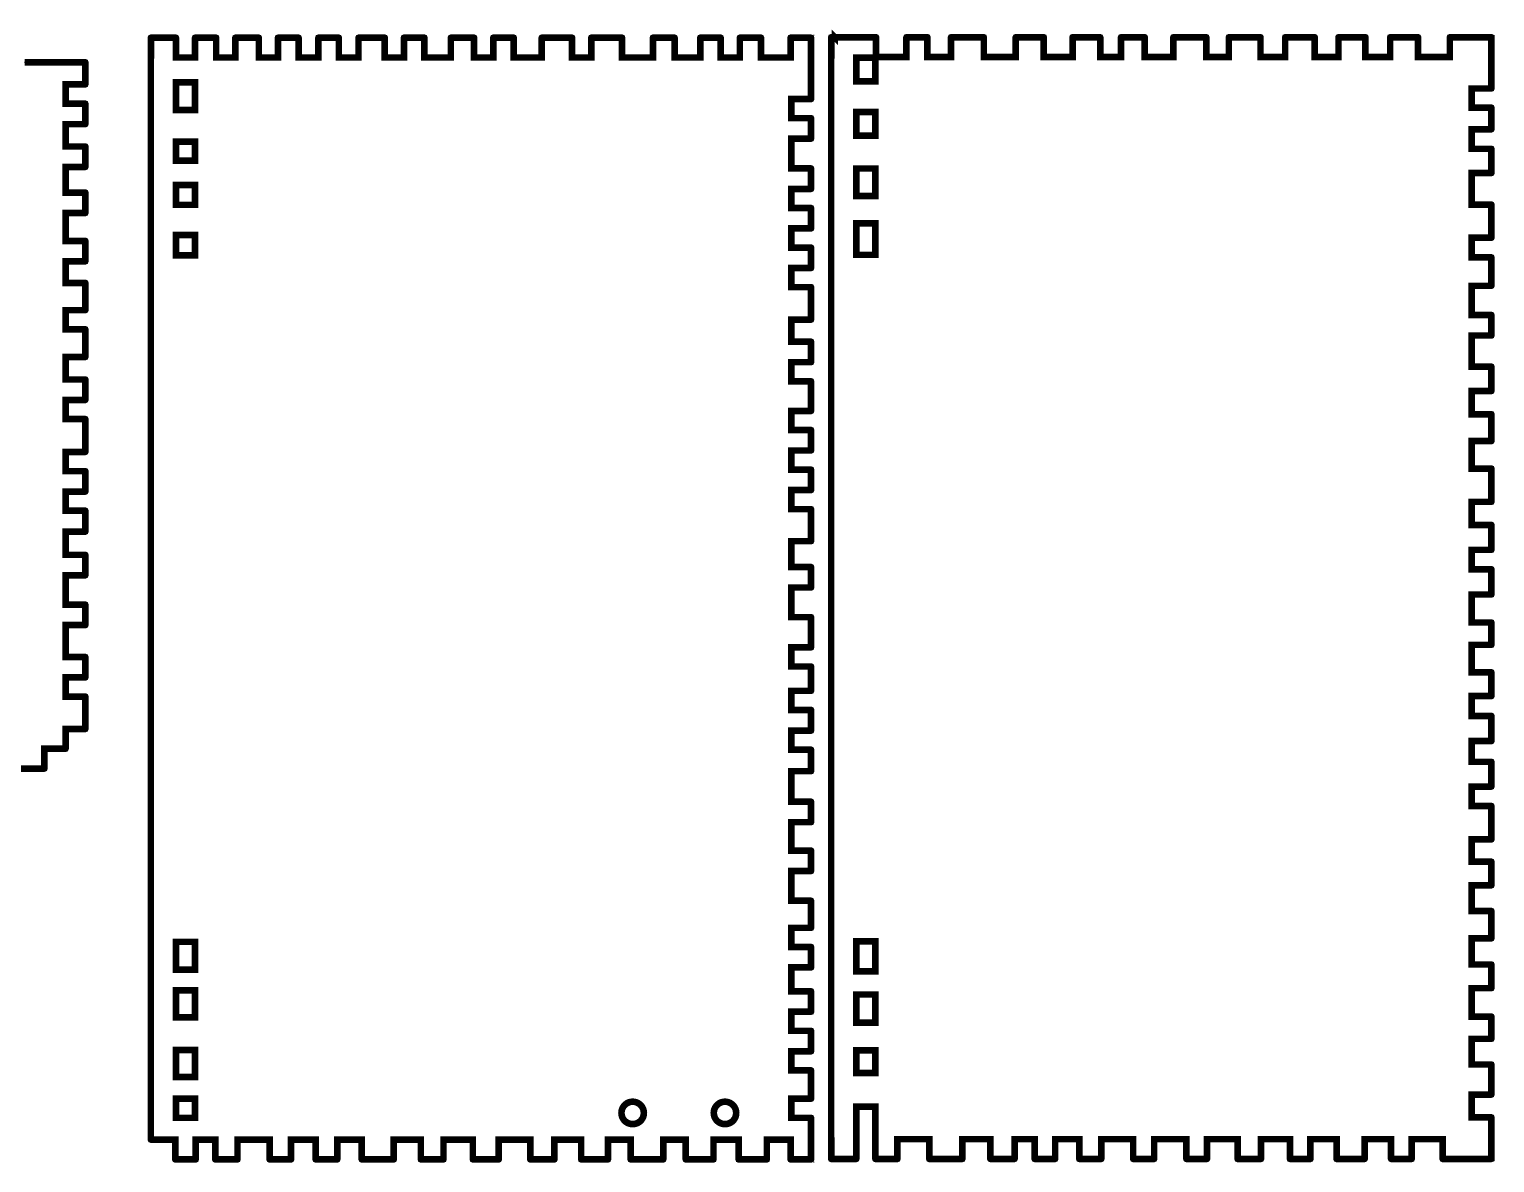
# Model space of a CAD drawing. Extents: x 0 to 390, y 0 to 276.
# Drawn here: x 164.3 to 386.5, y 104.1 to 276 of the extents above; entities that cross this region are included whole.
import ezdxf

# ---------------------------------------------------------------- set-up
doc = ezdxf.new("R2010")
doc.units = 0
doc.layers.get('0').update_dxf_attribs({"linetype": 'CONTINUOUS'})

msp = doc.modelspace()

# ---------------------------------------------------------------- linework, layer by layer
at = {"color": 1, "const_width": 1}
for points in [[(385.633, 104.679), (382.94, 104.679), (382.94, 104.679), (382.939, 104.679), (378.64, 104.679), (378.606, 104.693), (378.59, 104.728), (378.59, 107.679), (373.908, 107.679), (373.908, 104.728), (373.894, 104.693), (373.858, 104.679), (370.835, 104.679), (370.799, 104.693), (370.785, 104.728), (370.785, 107.679), (366.776, 107.679), (366.776, 104.728), (366.761, 104.693), (366.726, 104.679), (362.56, 104.679), (362.525, 104.693), (362.51, 104.728), (362.51, 107.679), (358.554, 107.679), (358.554, 104.728), (358.54, 104.693), (358.504, 104.679), (355.497, 104.679), (355.461, 104.693), (355.447, 104.728), (355.447, 107.679), (351.054, 107.679), (351.054, 104.728), (351.04, 104.693), (351.004, 104.679), (347.557, 104.679), (347.522, 104.693), (347.507, 104.728), (347.507, 107.679), (342.871, 107.679), (342.871, 104.728), (342.856, 104.693), (342.821, 104.679), (339.799, 104.679), (339.763, 104.693), (339.749, 104.728), (339.749, 107.679), (334.862, 107.679), (334.862, 104.728), (334.847, 104.693), (334.813, 104.679), (331.726, 104.679), (331.69, 104.693), (331.676, 104.728), (331.676, 107.679), (326.836, 107.679), (326.836, 104.728), (326.821, 104.693), (326.786, 104.679), (323.551, 104.679), (323.515, 104.693), (323.501, 104.728), (323.501, 107.679), (319.851, 107.679), (319.851, 104.728), (319.836, 104.693), (319.801, 104.679), (316.789, 104.679), (316.753, 104.693), (316.739, 104.728), (316.739, 107.679), (313.692, 107.679), (313.692, 104.728), (313.676, 104.693), (313.642, 104.679), (310.069, 104.679), (310.035, 104.693), (310.019, 104.728), (310.019, 107.679), (305.779, 107.679), (305.779, 104.728), (305.765, 104.693), (305.729, 104.679), (300.803, 104.679), (300.768, 104.693), (300.753, 104.728), (300.753, 107.679), (295.929, 107.679), (295.929, 104.728), (295.914, 104.693), (295.879, 104.679), (292.642, 104.679), (292.606, 104.693), (292.592, 104.728), (292.592, 107.726), (292.59, 107.728), (292.59, 112.605), (289.69, 112.605), (289.69, 107.728), (289.689, 107.726), (289.689, 104.728), (289.675, 104.693), (289.639, 104.679), (285.942, 104.679), (285.906, 104.693), (285.892, 104.728), (285.892, 107.726), (285.89, 107.728), (285.89, 271.729), (285.892, 271.731), (285.892, 274.729), (285.906, 274.764), (285.942, 274.779), (286.439, 274.779), (286.44, 274.778), (286.44, 274.779), (292.64, 274.779), (292.675, 274.764), (292.69, 274.729), (292.69, 271.779), (297.3, 271.779), (297.3, 274.729), (297.314, 274.764), (297.35, 274.779), (300.428, 274.779), (300.464, 274.764), (300.478, 274.729), (300.478, 271.779), (304.06, 271.779), (304.06, 274.729), (304.074, 274.764), (304.11, 274.779), (308.983, 274.779), (309.018, 274.764), (309.033, 274.729), (309.033, 271.779), (313.868, 271.779), (313.868, 274.729), (313.883, 274.764), (313.918, 274.779), (318.069, 274.779), (318.106, 274.764), (318.119, 274.729), (318.119, 271.779), (322.483, 271.779), (322.483, 274.729), (322.497, 274.764), (322.533, 274.779), (326.629, 274.779), (326.664, 274.764), (326.679, 274.729), (326.679, 271.779), (329.835, 271.779), (329.835, 274.729), (329.849, 274.764), (329.885, 274.779), (333.385, 274.779), (333.419, 274.764), (333.435, 274.729), (333.435, 271.779), (337.767, 271.779), (337.767, 274.729), (337.782, 274.764), (337.817, 274.779), (342.713, 274.779), (342.749, 274.764), (342.763, 274.729), (342.763, 271.779), (346.185, 271.779), (346.185, 274.729), (346.199, 274.764), (346.235, 274.779), (350.936, 274.779), (350.971, 274.764), (350.986, 274.729), (350.986, 271.779), (354.722, 271.779), (354.722, 274.729), (354.736, 274.764), (354.772, 274.779), (359.158, 274.779), (359.193, 274.764), (359.208, 274.729), (359.208, 271.779), (362.804, 271.779), (362.804, 274.729), (362.819, 274.764), (362.854, 274.779), (366.846, 274.779), (366.882, 274.764), (366.896, 274.729), (366.896, 271.779), (370.643, 271.779), (370.643, 274.729), (370.658, 274.764), (370.693, 274.779), (374.831, 274.779), (374.865, 274.764), (374.881, 274.729), (374.881, 271.779), (379.69, 271.779), (379.69, 274.729), (379.704, 274.764), (379.74, 274.779), (385.939, 274.779), (385.975, 274.764), (385.975, 274.763), (385.975, 274.763), (385.99, 274.728), (385.99, 271.729), (385.99, 271.728), (385.99, 271.728), (385.99, 267.057), (385.975, 267.022), (385.94, 267.007), (382.99, 267.007), (382.99, 264.104), (385.94, 264.104), (385.975, 264.09), (385.99, 264.054), (385.99, 260.874), (385.975, 260.839), (385.94, 260.824), (382.99, 260.824), (382.99, 257.857), (385.94, 257.857), (385.975, 257.842), (385.99, 257.807), (385.99, 254.237), (385.975, 254.201), (385.94, 254.188), (382.99, 254.188), (382.99, 249.401), (385.94, 249.401), (385.975, 249.386), (385.99, 249.351), (385.99, 244.426), (385.975, 244.39), (385.94, 244.376), (382.99, 244.376), (382.99, 241.403), (385.94, 241.403), (385.975, 241.388), (385.99, 241.353), (385.99, 237.133), (385.975, 237.099), (385.94, 237.083), (382.99, 237.083), (382.99, 232.66), (385.94, 232.66), (385.975, 232.646), (385.99, 232.61), (385.99, 229.596), (385.975, 229.56), (385.94, 229.546), (382.99, 229.546), (382.99, 224.829), (385.94, 224.829), (385.975, 224.814), (385.99, 224.779), (385.99, 221.179), (385.975, 221.144), (385.94, 221.129), (382.99, 221.129), (382.99, 217.615), (385.94, 217.615), (385.975, 217.601), (385.99, 217.565), (385.99, 213.586), (385.975, 213.551), (385.94, 213.536), (382.99, 213.536), (382.99, 209.369), (385.94, 209.369), (385.975, 209.356), (385.99, 209.319), (385.99, 204.376), (385.975, 204.34), (385.94, 204.326), (382.99, 204.326), (382.99, 200.824), (385.94, 200.824), (385.975, 200.81), (385.99, 200.775), (385.99, 197.099), (385.975, 197.064), (385.94, 197.049), (382.99, 197.049), (382.99, 194.106), (385.94, 194.106), (385.975, 194.092), (385.99, 194.056), (385.99, 190.321), (385.975, 190.285), (385.94, 190.271), (382.99, 190.271), (382.99, 186.026), (385.94, 186.026), (385.975, 186.011), (385.99, 185.976), (385.99, 182.686), (385.975, 182.651), (385.94, 182.636), (382.99, 182.636), (382.99, 178.472), (385.94, 178.472), (385.975, 178.457), (385.99, 178.422), (385.99, 174.918), (385.975, 174.883), (385.94, 174.868), (382.99, 174.868), (382.99, 171.865), (385.94, 171.865), (385.975, 171.85), (385.99, 171.815), (385.99, 168.087), (385.975, 168.053), (385.94, 168.038), (382.99, 168.038), (382.99, 164.896), (385.94, 164.896), (385.975, 164.881), (385.99, 164.846), (385.99, 161.199), (385.975, 161.164), (385.94, 161.149), (382.99, 161.149), (382.99, 158.2), (385.94, 158.2), (385.975, 158.185), (385.99, 158.15), (385.99, 153.178), (385.975, 153.143), (385.94, 153.128), (382.99, 153.128), (382.99, 149.749), (385.94, 149.749), (385.975, 149.735), (385.99, 149.699), (385.99, 146.224), (385.975, 146.189), (385.94, 146.174), (382.99, 146.174), (382.99, 142.268), (385.94, 142.268), (385.975, 142.254), (385.99, 142.218), (385.99, 138.181), (385.975, 138.145), (385.94, 138.131), (382.99, 138.131), (382.99, 134.159), (385.94, 134.159), (385.975, 134.145), (385.99, 134.109), (385.99, 130.625), (385.975, 130.59), (385.94, 130.575), (382.99, 130.575), (382.99, 126.269), (385.94, 126.269), (385.975, 126.254), (385.99, 126.219), (385.99, 122.938), (385.975, 122.902), (385.94, 122.888), (382.99, 122.888), (382.99, 118.993), (385.94, 118.993), (385.975, 118.979), (385.99, 118.943), (385.99, 114.487), (385.975, 114.451), (385.94, 114.437), (382.99, 114.437), (382.99, 110.978), (385.94, 110.978), (385.975, 110.964), (385.99, 110.929), (385.99, 104.73), (385.975, 104.694), (385.975, 104.694), (385.975, 104.693), (385.939, 104.679), (385.633, 104.679)], [(263.857, 104.62), (263.843, 104.656), (263.843, 107.606), (260.422, 107.606), (260.422, 104.656), (260.408, 104.62), (260.372, 104.606), (255.535, 104.606), (255.499, 104.62), (255.485, 104.656), (255.485, 107.606), (252.043, 107.606), (252.043, 104.656), (252.028, 104.62), (251.993, 104.606), (248.032, 104.606), (247.996, 104.62), (247.982, 104.656), (247.982, 107.606), (243.919, 107.606), (243.919, 104.656), (243.904, 104.62), (243.869, 104.606), (240.31, 104.606), (240.275, 104.62), (240.26, 104.656), (240.26, 107.606), (235.479, 107.606), (235.479, 104.656), (235.464, 104.62), (235.429, 104.606), (231.607, 104.606), (231.571, 104.62), (231.557, 104.656), (231.557, 107.606), (227.101, 107.606), (227.101, 104.656), (227.086, 104.62), (227.051, 104.606), (223.721, 104.606), (223.686, 104.62), (223.671, 104.656), (223.671, 107.606), (219.565, 107.606), (219.565, 104.656), (219.551, 104.62), (219.515, 104.606), (214.763, 104.606), (214.728, 104.62), (214.712, 104.656), (214.712, 107.606), (210.99, 107.606), (210.99, 104.656), (210.975, 104.62), (210.94, 104.606), (207.775, 104.606), (207.739, 104.62), (207.725, 104.656), (207.725, 107.606), (203.992, 107.606), (203.992, 104.656), (203.976, 104.62), (203.942, 104.606), (200.789, 104.606), (200.754, 104.62), (200.739, 104.656), (200.739, 107.606), (195.868, 107.606), (195.868, 104.656), (195.854, 104.62), (195.818, 104.606), (192.551, 104.606), (192.517, 104.62), (192.501, 104.656), (192.501, 107.606), (189.536, 107.606), (189.536, 104.656), (189.522, 104.62), (189.486, 104.606), (186.486, 104.606), (186.451, 104.62), (186.436, 104.656), (186.436, 107.606), (182.786, 107.606), (182.751, 107.62), (182.736, 107.656), (182.736, 271.656), (182.737, 271.658), (182.737, 274.656), (182.751, 274.692), (182.788, 274.706), (186.485, 274.706), (186.521, 274.692), (186.535, 274.656), (186.535, 271.704), (189.438, 271.704), (189.438, 274.656), (189.451, 274.692), (189.487, 274.706), (192.589, 274.706), (192.625, 274.692), (192.639, 274.656), (192.639, 271.706), (195.539, 271.706), (195.539, 274.656), (195.554, 274.692), (195.589, 274.706), (199.054, 274.706), (199.089, 274.692), (199.104, 274.656), (199.104, 271.706), (202.004, 271.706), (202.004, 274.656), (202.018, 274.692), (202.054, 274.706), (205.086, 274.706), (205.121, 274.692), (205.136, 274.656), (205.136, 271.706), (208.131, 271.706), (208.131, 274.656), (208.144, 274.692), (208.181, 274.706), (211.182, 274.706), (211.217, 274.692), (211.232, 274.656), (211.232, 271.706), (214.222, 271.706), (214.222, 274.656), (214.236, 274.692), (214.272, 274.706), (218.154, 274.706), (218.19, 274.692), (218.204, 274.656), (218.204, 271.706), (221.104, 271.706), (221.104, 274.656), (221.119, 274.692), (221.154, 274.706), (224.165, 274.706), (224.2, 274.692), (224.215, 274.656), (224.215, 271.706), (228.214, 271.706), (228.214, 274.656), (228.229, 274.692), (228.264, 274.706), (231.7, 274.706), (231.735, 274.692), (231.75, 274.656), (231.75, 271.706), (234.651, 271.706), (234.651, 274.656), (234.665, 274.692), (234.701, 274.706), (237.707, 274.706), (237.742, 274.692), (237.757, 274.656), (237.757, 271.706), (242.001, 271.706), (242.001, 274.656), (242.017, 274.692), (242.051, 274.706), (246.557, 274.706), (246.592, 274.692), (246.607, 274.656), (246.607, 271.706), (249.507, 271.706), (249.507, 274.656), (249.522, 274.692), (249.557, 274.706), (254.136, 274.706), (254.172, 274.692), (254.186, 274.656), (254.186, 271.706), (258.861, 271.706), (258.861, 274.656), (258.876, 274.692), (258.911, 274.706), (262.094, 274.706), (262.129, 274.692), (262.144, 274.656), (262.144, 271.706), (266.033, 271.706), (266.033, 274.656), (266.047, 274.692), (266.083, 274.706), (269.088, 274.706), (269.122, 274.692), (269.138, 274.656), (269.138, 271.706), (272.037, 271.706), (272.037, 274.656), (272.051, 274.692), (272.088, 274.706), (275.203, 274.706), (275.237, 274.692), (275.253, 274.656), (275.253, 271.706), (279.736, 271.706), (279.736, 274.656), (279.751, 274.692), (279.786, 274.706), (282.785, 274.706), (282.821, 274.692), (282.821, 274.69), (282.822, 274.69), (282.836, 274.654), (282.836, 268.456), (282.836, 268.456), (282.836, 268.454), (282.836, 265.454), (282.822, 265.419), (282.786, 265.404), (279.836, 265.404), (279.836, 262.504), (282.786, 262.504), (282.822, 262.49), (282.836, 262.454), (282.836, 259.454), (282.822, 259.419), (282.786, 259.404), (279.836, 259.404), (279.836, 254.885), (282.786, 254.885), (282.822, 254.869), (282.836, 254.835), (282.836, 251.835), (282.822, 251.799), (282.786, 251.785), (279.836, 251.785), (279.836, 248.885), (282.786, 248.885), (282.822, 248.869), (282.836, 248.835), (282.836, 245.835), (282.822, 245.799), (282.786, 245.785), (279.836, 245.785), (279.836, 242.885), (282.786, 242.885), (282.822, 242.869), (282.836, 242.835), (282.836, 239.835), (282.822, 239.799), (282.786, 239.785), (279.836, 239.785), (279.836, 236.885), (282.786, 236.885), (282.822, 236.869), (282.836, 236.835), (282.836, 232.008), (282.822, 231.972), (282.786, 231.958), (279.836, 231.958), (279.836, 228.607), (282.786, 228.607), (282.822, 228.592), (282.836, 228.557), (282.836, 225.557), (282.822, 225.521), (282.786, 225.507), (279.836, 225.507), (279.836, 222.607), (282.786, 222.607), (282.822, 222.592), (282.836, 222.557), (282.836, 218.163), (282.822, 218.128), (282.786, 218.112), (279.836, 218.112), (279.836, 215.212), (282.786, 215.212), (282.822, 215.199), (282.836, 215.163), (282.836, 212.163), (282.822, 212.128), (282.786, 212.112), (279.836, 212.112), (279.836, 209.211), (282.786, 209.211), (282.822, 209.197), (282.836, 209.161), (282.836, 206.161), (282.822, 206.126), (282.786, 206.111), (279.836, 206.111), (279.836, 203.211), (282.786, 203.211), (282.822, 203.197), (282.836, 203.161), (282.836, 198.407), (282.822, 198.372), (282.786, 198.357), (279.836, 198.357), (279.836, 194.435), (282.786, 194.435), (282.822, 194.419), (282.836, 194.385), (282.836, 191.383), (282.822, 191.347), (282.786, 191.333), (279.836, 191.333), (279.836, 186.836), (282.786, 186.836), (282.822, 186.822), (282.836, 186.786), (282.836, 182.306), (282.822, 182.269), (282.786, 182.256), (279.836, 182.256), (279.836, 179.356), (282.786, 179.356), (282.822, 179.34), (282.836, 179.306), (282.836, 175.718), (282.822, 175.682), (282.786, 175.668), (279.836, 175.668), (279.836, 172.768), (282.786, 172.768), (282.822, 172.753), (282.836, 172.718), (282.836, 169.683), (282.822, 169.647), (282.786, 169.633), (279.836, 169.633), (279.836, 166.733), (282.786, 166.733), (282.822, 166.718), (282.836, 166.683), (282.836, 163.531), (282.822, 163.496), (282.786, 163.481), (279.836, 163.481), (279.836, 158.847), (282.786, 158.847), (282.822, 158.832), (282.836, 158.797), (282.836, 155.797), (282.822, 155.761), (282.786, 155.747), (279.836, 155.747), (279.836, 151.442), (282.786, 151.442), (282.822, 151.426), (282.836, 151.392), (282.836, 148.392), (282.822, 148.357), (282.786, 148.342), (279.836, 148.342), (279.836, 143.824), (282.786, 143.824), (282.822, 143.808), (282.836, 143.774), (282.836, 139.769), (282.822, 139.735), (282.786, 139.719), (279.836, 139.719), (279.836, 136.82), (282.786, 136.82), (282.822, 136.805), (282.836, 136.77), (282.836, 133.77), (282.822, 133.734), (282.786, 133.72), (279.836, 133.72), (279.836, 130.101), (282.786, 130.101), (282.822, 130.086), (282.836, 130.051), (282.836, 127.051), (282.822, 127.015), (282.786, 127.001), (279.836, 127.001), (279.836, 124.101), (282.786, 124.101), (282.822, 124.086), (282.836, 124.051), (282.836, 121.051), (282.822, 121.015), (282.786, 121.001), (279.836, 121.001), (279.836, 118.101), (282.786, 118.101), (282.822, 118.086), (282.836, 118.051), (282.836, 113.858), (282.822, 113.823), (282.786, 113.808), (279.836, 113.808), (279.836, 110.906), (282.786, 110.906), (282.822, 110.891), (282.836, 110.856), (282.836, 104.657), (282.822, 104.621), (282.821, 104.621), (282.821, 104.62), (282.785, 104.606), (279.786, 104.606), (279.751, 104.62), (279.736, 104.656), (279.736, 107.606), (276.126, 107.606), (276.126, 104.656), (276.111, 104.62), (276.076, 104.606), (271.903, 104.606), (271.867, 104.62), (271.853, 104.656), (271.853, 107.606), (268.046, 107.606), (268.046, 104.656), (268.031, 104.62), (267.996, 104.606), (263.893, 104.606), (263.857, 104.62)], [(292.59, 268.1), (289.69, 268.1), (289.69, 271.679), (292.59, 271.679), (292.59, 268.1)]]:
    msp.add_lwpolyline(points, close=True, dxfattribs=at)
at = {"color": 0}
for points in [[(263.857, 104.62), (263.843, 104.656), (263.843, 107.606), (260.422, 107.606), (260.422, 104.656), (260.408, 104.62), (260.372, 104.606), (255.535, 104.606), (255.499, 104.62), (255.485, 104.656), (255.485, 107.606), (252.043, 107.606), (252.043, 104.656), (252.028, 104.62), (251.993, 104.606), (248.032, 104.606), (247.996, 104.62), (247.982, 104.656), (247.982, 107.606), (243.919, 107.606), (243.919, 104.656), (243.904, 104.62), (243.869, 104.606), (240.31, 104.606), (240.275, 104.62), (240.26, 104.656), (240.26, 107.606), (235.479, 107.606), (235.479, 104.656), (235.464, 104.62), (235.429, 104.606), (231.607, 104.606), (231.571, 104.62), (231.557, 104.656), (231.557, 107.606), (227.101, 107.606), (227.101, 104.656), (227.086, 104.62), (227.051, 104.606), (223.721, 104.606), (223.686, 104.62), (223.671, 104.656), (223.671, 107.606), (219.565, 107.606), (219.565, 104.656), (219.551, 104.62), (219.515, 104.606), (214.763, 104.606), (214.728, 104.62), (214.712, 104.656), (214.712, 107.606), (210.99, 107.606), (210.99, 104.656), (210.975, 104.62), (210.94, 104.606), (207.775, 104.606), (207.739, 104.62), (207.725, 104.656), (207.725, 107.606), (203.992, 107.606), (203.992, 104.656), (203.976, 104.62), (203.942, 104.606), (200.789, 104.606), (200.754, 104.62), (200.739, 104.656), (200.739, 107.606), (195.868, 107.606), (195.868, 104.656), (195.854, 104.62), (195.818, 104.606), (192.551, 104.606), (192.517, 104.62), (192.501, 104.656), (192.501, 107.606), (189.536, 107.606), (189.536, 104.656), (189.522, 104.62), (189.486, 104.606), (186.486, 104.606), (186.451, 104.62), (186.436, 104.656), (186.436, 107.606), (182.786, 107.606), (182.751, 107.62), (182.736, 107.656), (182.736, 271.656), (182.737, 271.658), (182.737, 274.656), (182.751, 274.692), (182.788, 274.706), (186.485, 274.706), (186.521, 274.692), (186.535, 274.656), (186.535, 271.704), (189.438, 271.704), (189.438, 274.656), (189.451, 274.692), (189.487, 274.706), (192.589, 274.706), (192.625, 274.692), (192.639, 274.656), (192.639, 271.706), (195.539, 271.706), (195.539, 274.656), (195.554, 274.692), (195.589, 274.706), (199.054, 274.706), (199.089, 274.692), (199.104, 274.656), (199.104, 271.706), (202.004, 271.706), (202.004, 274.656), (202.018, 274.692), (202.054, 274.706), (205.086, 274.706), (205.121, 274.692), (205.136, 274.656), (205.136, 271.706), (208.131, 271.706), (208.131, 274.656), (208.144, 274.692), (208.181, 274.706), (211.182, 274.706), (211.217, 274.692), (211.232, 274.656), (211.232, 271.706), (214.222, 271.706), (214.222, 274.656), (214.236, 274.692), (214.272, 274.706), (218.154, 274.706), (218.19, 274.692), (218.204, 274.656), (218.204, 271.706), (221.104, 271.706), (221.104, 274.656), (221.119, 274.692), (221.154, 274.706), (224.165, 274.706), (224.2, 274.692), (224.215, 274.656), (224.215, 271.706), (228.214, 271.706), (228.214, 274.656), (228.229, 274.692), (228.264, 274.706), (231.7, 274.706), (231.735, 274.692), (231.75, 274.656), (231.75, 271.706), (234.651, 271.706), (234.651, 274.656), (234.665, 274.692), (234.701, 274.706), (237.707, 274.706), (237.742, 274.692), (237.757, 274.656), (237.757, 271.706), (242.001, 271.706), (242.001, 274.656), (242.017, 274.692), (242.051, 274.706), (246.557, 274.706), (246.592, 274.692), (246.607, 274.656), (246.607, 271.706), (249.507, 271.706), (249.507, 274.656), (249.522, 274.692), (249.557, 274.706), (254.136, 274.706), (254.172, 274.692), (254.186, 274.656), (254.186, 271.706), (258.861, 271.706), (258.861, 274.656), (258.876, 274.692), (258.911, 274.706), (262.094, 274.706), (262.129, 274.692), (262.144, 274.656), (262.144, 271.706), (266.033, 271.706), (266.033, 274.656), (266.047, 274.692), (266.083, 274.706), (269.088, 274.706), (269.122, 274.692), (269.138, 274.656), (269.138, 271.706), (272.037, 271.706), (272.037, 274.656), (272.051, 274.692), (272.088, 274.706), (275.203, 274.706), (275.237, 274.692), (275.253, 274.656), (275.253, 271.706), (279.736, 271.706), (279.736, 274.656), (279.751, 274.692), (279.786, 274.706), (282.785, 274.706), (282.821, 274.692), (282.821, 274.69), (282.822, 274.69), (282.836, 274.654), (282.836, 268.456), (282.836, 268.456), (282.836, 268.454), (282.836, 265.454), (282.822, 265.419), (282.786, 265.404), (279.836, 265.404), (279.836, 262.504), (282.786, 262.504), (282.822, 262.49), (282.836, 262.454), (282.836, 259.454), (282.822, 259.419), (282.786, 259.404), (279.836, 259.404), (279.836, 254.885), (282.786, 254.885), (282.822, 254.869), (282.836, 254.835), (282.836, 251.835), (282.822, 251.799), (282.786, 251.785), (279.836, 251.785), (279.836, 248.885), (282.786, 248.885), (282.822, 248.869), (282.836, 248.835), (282.836, 245.835), (282.822, 245.799), (282.786, 245.785), (279.836, 245.785), (279.836, 242.885), (282.786, 242.885), (282.822, 242.869), (282.836, 242.835), (282.836, 239.835), (282.822, 239.799), (282.786, 239.785), (279.836, 239.785), (279.836, 236.885), (282.786, 236.885), (282.822, 236.869), (282.836, 236.835), (282.836, 232.008), (282.822, 231.972), (282.786, 231.958), (279.836, 231.958), (279.836, 228.607), (282.786, 228.607), (282.822, 228.592), (282.836, 228.557), (282.836, 225.557), (282.822, 225.521), (282.786, 225.507), (279.836, 225.507), (279.836, 222.607), (282.786, 222.607), (282.822, 222.592), (282.836, 222.557), (282.836, 218.163), (282.822, 218.128), (282.786, 218.112), (279.836, 218.112), (279.836, 215.212), (282.786, 215.212), (282.822, 215.199), (282.836, 215.163), (282.836, 212.163), (282.822, 212.128), (282.786, 212.112), (279.836, 212.112), (279.836, 209.211), (282.786, 209.211), (282.822, 209.197), (282.836, 209.161), (282.836, 206.161), (282.822, 206.126), (282.786, 206.111), (279.836, 206.111), (279.836, 203.211), (282.786, 203.211), (282.822, 203.197), (282.836, 203.161), (282.836, 198.407), (282.822, 198.372), (282.786, 198.357), (279.836, 198.357), (279.836, 194.435), (282.786, 194.435), (282.822, 194.419), (282.836, 194.385), (282.836, 191.383), (282.822, 191.347), (282.786, 191.333), (279.836, 191.333), (279.836, 186.836), (282.786, 186.836), (282.822, 186.822), (282.836, 186.786), (282.836, 182.306), (282.822, 182.269), (282.786, 182.256), (279.836, 182.256), (279.836, 179.356), (282.786, 179.356), (282.822, 179.34), (282.836, 179.306), (282.836, 175.718), (282.822, 175.682), (282.786, 175.668), (279.836, 175.668), (279.836, 172.768), (282.786, 172.768), (282.822, 172.753), (282.836, 172.718), (282.836, 169.683), (282.822, 169.647), (282.786, 169.633), (279.836, 169.633), (279.836, 166.733), (282.786, 166.733), (282.822, 166.718), (282.836, 166.683), (282.836, 163.531), (282.822, 163.496), (282.786, 163.481), (279.836, 163.481), (279.836, 158.847), (282.786, 158.847), (282.822, 158.832), (282.836, 158.797), (282.836, 155.797), (282.822, 155.761), (282.786, 155.747), (279.836, 155.747), (279.836, 151.442), (282.786, 151.442), (282.822, 151.426), (282.836, 151.392), (282.836, 148.392), (282.822, 148.357), (282.786, 148.342), (279.836, 148.342), (279.836, 143.824), (282.786, 143.824), (282.822, 143.808), (282.836, 143.774), (282.836, 139.769), (282.822, 139.735), (282.786, 139.719), (279.836, 139.719), (279.836, 136.82), (282.786, 136.82), (282.822, 136.805), (282.836, 136.77), (282.836, 133.77), (282.822, 133.734), (282.786, 133.72), (279.836, 133.72), (279.836, 130.101), (282.786, 130.101), (282.822, 130.086), (282.836, 130.051), (282.836, 127.051), (282.822, 127.015), (282.786, 127.001), (279.836, 127.001), (279.836, 124.101), (282.786, 124.101), (282.822, 124.086), (282.836, 124.051), (282.836, 121.051), (282.822, 121.015), (282.786, 121.001), (279.836, 121.001), (279.836, 118.101), (282.786, 118.101), (282.822, 118.086), (282.836, 118.051), (282.836, 113.858), (282.822, 113.823), (282.786, 113.808), (279.836, 113.808), (279.836, 110.906), (282.786, 110.906), (282.822, 110.891), (282.836, 110.856), (282.836, 104.657), (282.822, 104.621), (282.821, 104.621), (282.821, 104.62), (282.785, 104.606), (279.786, 104.606), (279.751, 104.62), (279.736, 104.656), (279.736, 107.606), (276.126, 107.606), (276.126, 104.656), (276.111, 104.62), (276.076, 104.606), (271.903, 104.606), (271.867, 104.62), (271.853, 104.656), (271.853, 107.606), (268.046, 107.606), (268.046, 104.656), (268.031, 104.62), (267.996, 104.606), (263.893, 104.606), (263.857, 104.62)], [(385.633, 104.679), (382.94, 104.679), (382.94, 104.679), (382.939, 104.679), (378.64, 104.679), (378.606, 104.693), (378.59, 104.728), (378.59, 107.679), (373.908, 107.679), (373.908, 104.728), (373.894, 104.693), (373.858, 104.679), (370.835, 104.679), (370.799, 104.693), (370.785, 104.728), (370.785, 107.679), (366.776, 107.679), (366.776, 104.728), (366.761, 104.693), (366.726, 104.679), (362.56, 104.679), (362.525, 104.693), (362.51, 104.728), (362.51, 107.679), (358.554, 107.679), (358.554, 104.728), (358.54, 104.693), (358.504, 104.679), (355.497, 104.679), (355.461, 104.693), (355.447, 104.728), (355.447, 107.679), (351.054, 107.679), (351.054, 104.728), (351.04, 104.693), (351.004, 104.679), (347.557, 104.679), (347.522, 104.693), (347.507, 104.728), (347.507, 107.679), (342.871, 107.679), (342.871, 104.728), (342.856, 104.693), (342.821, 104.679), (339.799, 104.679), (339.763, 104.693), (339.749, 104.728), (339.749, 107.679), (334.862, 107.679), (334.862, 104.728), (334.847, 104.693), (334.813, 104.679), (331.726, 104.679), (331.69, 104.693), (331.676, 104.728), (331.676, 107.679), (326.836, 107.679), (326.836, 104.728), (326.821, 104.693), (326.786, 104.679), (323.551, 104.679), (323.515, 104.693), (323.501, 104.728), (323.501, 107.679), (319.851, 107.679), (319.851, 104.728), (319.836, 104.693), (319.801, 104.679), (316.789, 104.679), (316.753, 104.693), (316.739, 104.728), (316.739, 107.679), (313.692, 107.679), (313.692, 104.728), (313.676, 104.693), (313.642, 104.679), (310.069, 104.679), (310.035, 104.693), (310.019, 104.728), (310.019, 107.679), (305.779, 107.679), (305.779, 104.728), (305.765, 104.693), (305.729, 104.679), (300.803, 104.679), (300.768, 104.693), (300.753, 104.728), (300.753, 107.679), (295.929, 107.679), (295.929, 104.728), (295.914, 104.693), (295.879, 104.679), (292.642, 104.679), (292.606, 104.693), (292.592, 104.728), (292.592, 107.726), (292.59, 107.728), (292.59, 112.605), (289.69, 112.605), (289.69, 107.728), (289.689, 107.726), (289.689, 104.728), (289.675, 104.693), (289.639, 104.679), (285.942, 104.679), (285.906, 104.693), (285.892, 104.728), (285.892, 107.726), (285.89, 107.728), (285.89, 271.729), (285.892, 271.731), (285.892, 274.729), (285.906, 274.764), (285.942, 274.779), (286.439, 274.779), (286.44, 274.778), (286.44, 274.779), (292.64, 274.779), (292.675, 274.764), (292.69, 274.729), (292.69, 271.779), (297.3, 271.779), (297.3, 274.729), (297.314, 274.764), (297.35, 274.779), (300.428, 274.779), (300.464, 274.764), (300.478, 274.729), (300.478, 271.779), (304.06, 271.779), (304.06, 274.729), (304.074, 274.764), (304.11, 274.779), (308.983, 274.779), (309.018, 274.764), (309.033, 274.729), (309.033, 271.779), (313.868, 271.779), (313.868, 274.729), (313.883, 274.764), (313.918, 274.779), (318.069, 274.779), (318.106, 274.764), (318.119, 274.729), (318.119, 271.779), (322.483, 271.779), (322.483, 274.729), (322.497, 274.764), (322.533, 274.779), (326.629, 274.779), (326.664, 274.764), (326.679, 274.729), (326.679, 271.779), (329.835, 271.779), (329.835, 274.729), (329.849, 274.764), (329.885, 274.779), (333.385, 274.779), (333.419, 274.764), (333.435, 274.729), (333.435, 271.779), (337.767, 271.779), (337.767, 274.729), (337.782, 274.764), (337.817, 274.779), (342.713, 274.779), (342.749, 274.764), (342.763, 274.729), (342.763, 271.779), (346.185, 271.779), (346.185, 274.729), (346.199, 274.764), (346.235, 274.779), (350.936, 274.779), (350.971, 274.764), (350.986, 274.729), (350.986, 271.779), (354.722, 271.779), (354.722, 274.729), (354.736, 274.764), (354.772, 274.779), (359.158, 274.779), (359.193, 274.764), (359.208, 274.729), (359.208, 271.779), (362.804, 271.779), (362.804, 274.729), (362.819, 274.764), (362.854, 274.779), (366.846, 274.779), (366.882, 274.764), (366.896, 274.729), (366.896, 271.779), (370.643, 271.779), (370.643, 274.729), (370.658, 274.764), (370.693, 274.779), (374.831, 274.779), (374.865, 274.764), (374.881, 274.729), (374.881, 271.779), (379.69, 271.779), (379.69, 274.729), (379.704, 274.764), (379.74, 274.779), (385.939, 274.779), (385.975, 274.764), (385.975, 274.763), (385.975, 274.763), (385.99, 274.728), (385.99, 271.729), (385.99, 271.728), (385.99, 271.728), (385.99, 267.057), (385.975, 267.022), (385.94, 267.007), (382.99, 267.007), (382.99, 264.104), (385.94, 264.104), (385.975, 264.09), (385.99, 264.054), (385.99, 260.874), (385.975, 260.839), (385.94, 260.824), (382.99, 260.824), (382.99, 257.857), (385.94, 257.857), (385.975, 257.842), (385.99, 257.807), (385.99, 254.237), (385.975, 254.201), (385.94, 254.188), (382.99, 254.188), (382.99, 249.401), (385.94, 249.401), (385.975, 249.386), (385.99, 249.351), (385.99, 244.426), (385.975, 244.39), (385.94, 244.376), (382.99, 244.376), (382.99, 241.403), (385.94, 241.403), (385.975, 241.388), (385.99, 241.353), (385.99, 237.133), (385.975, 237.099), (385.94, 237.083), (382.99, 237.083), (382.99, 232.66), (385.94, 232.66), (385.975, 232.646), (385.99, 232.61), (385.99, 229.596), (385.975, 229.56), (385.94, 229.546), (382.99, 229.546), (382.99, 224.829), (385.94, 224.829), (385.975, 224.814), (385.99, 224.779), (385.99, 221.179), (385.975, 221.144), (385.94, 221.129), (382.99, 221.129), (382.99, 217.615), (385.94, 217.615), (385.975, 217.601), (385.99, 217.565), (385.99, 213.586), (385.975, 213.551), (385.94, 213.536), (382.99, 213.536), (382.99, 209.369), (385.94, 209.369), (385.975, 209.356), (385.99, 209.319), (385.99, 204.376), (385.975, 204.34), (385.94, 204.326), (382.99, 204.326), (382.99, 200.824), (385.94, 200.824), (385.975, 200.81), (385.99, 200.775), (385.99, 197.099), (385.975, 197.064), (385.94, 197.049), (382.99, 197.049), (382.99, 194.106), (385.94, 194.106), (385.975, 194.092), (385.99, 194.056), (385.99, 190.321), (385.975, 190.285), (385.94, 190.271), (382.99, 190.271), (382.99, 186.026), (385.94, 186.026), (385.975, 186.011), (385.99, 185.976), (385.99, 182.686), (385.975, 182.651), (385.94, 182.636), (382.99, 182.636), (382.99, 178.472), (385.94, 178.472), (385.975, 178.457), (385.99, 178.422), (385.99, 174.918), (385.975, 174.883), (385.94, 174.868), (382.99, 174.868), (382.99, 171.865), (385.94, 171.865), (385.975, 171.85), (385.99, 171.815), (385.99, 168.087), (385.975, 168.053), (385.94, 168.038), (382.99, 168.038), (382.99, 164.896), (385.94, 164.896), (385.975, 164.881), (385.99, 164.846), (385.99, 161.199), (385.975, 161.164), (385.94, 161.149), (382.99, 161.149), (382.99, 158.2), (385.94, 158.2), (385.975, 158.185), (385.99, 158.15), (385.99, 153.178), (385.975, 153.143), (385.94, 153.128), (382.99, 153.128), (382.99, 149.749), (385.94, 149.749), (385.975, 149.735), (385.99, 149.699), (385.99, 146.224), (385.975, 146.189), (385.94, 146.174), (382.99, 146.174), (382.99, 142.268), (385.94, 142.268), (385.975, 142.254), (385.99, 142.218), (385.99, 138.181), (385.975, 138.145), (385.94, 138.131), (382.99, 138.131), (382.99, 134.159), (385.94, 134.159), (385.975, 134.145), (385.99, 134.109), (385.99, 130.625), (385.975, 130.59), (385.94, 130.575), (382.99, 130.575), (382.99, 126.269), (385.94, 126.269), (385.975, 126.254), (385.99, 126.219), (385.99, 122.938), (385.975, 122.902), (385.94, 122.888), (382.99, 122.888), (382.99, 118.993), (385.94, 118.993), (385.975, 118.979), (385.99, 118.943), (385.99, 114.487), (385.975, 114.451), (385.94, 114.437), (382.99, 114.437), (382.99, 110.978), (385.94, 110.978), (385.975, 110.964), (385.99, 110.929), (385.99, 104.73), (385.975, 104.694), (385.975, 104.694), (385.975, 104.693), (385.939, 104.679), (385.633, 104.679)], [(289.69, 271.679), (292.59, 271.679), (292.59, 268.1), (289.69, 268.1), (289.69, 271.679)], [(186.536, 267.954), (189.436, 267.954), (189.436, 263.754), (186.536, 263.754), (186.536, 267.954)], [(289.69, 263.451), (292.59, 263.451), (292.59, 259.853), (289.69, 259.853), (289.69, 263.451)], [(186.536, 258.956), (189.436, 258.956), (189.436, 256.044), (186.536, 256.044), (186.536, 258.956)], [(289.69, 254.875), (292.59, 254.875), (292.59, 250.71), (289.69, 250.71), (289.69, 254.875)], [(186.536, 252.383), (189.436, 252.383), (189.436, 249.368), (186.536, 249.368), (186.536, 252.383)], [(186.536, 244.776), (189.436, 244.776), (189.436, 241.71), (186.536, 241.71), (186.536, 244.776)], [(289.69, 246.561), (292.59, 246.561), (292.59, 241.782), (289.69, 241.782), (289.69, 246.561)], [(186.536, 137.602), (189.436, 137.602), (189.436, 133.375), (186.536, 133.375), (186.536, 137.602)], [(289.69, 137.675), (292.59, 137.675), (292.59, 133.132), (289.69, 133.132), (289.69, 137.675)], [(186.536, 130.256), (189.436, 130.256), (189.436, 126.143), (186.536, 126.143), (186.536, 130.256)], [(289.69, 129.614), (292.59, 129.614), (292.59, 125.323), (289.69, 125.323), (289.69, 129.614)], [(186.536, 121.2), (189.436, 121.2), (189.436, 117.12), (186.536, 117.12), (186.536, 121.2)], [(289.69, 121.14), (292.59, 121.14), (292.59, 117.704), (289.69, 117.704), (289.69, 121.14)], [(186.536, 113.817), (189.436, 113.817), (189.436, 110.906), (186.536, 110.906), (186.536, 113.817)], [(254.189, 112.245), (254.242, 112.357), (254.306, 112.495), (254.313, 112.504), (254.481, 112.745), (254.69, 112.954), (254.697, 112.961), (254.939, 113.13), (254.947, 113.136), (255.197, 113.253), (255.472, 113.326), (255.482, 113.329), (255.493, 113.33), (255.786, 113.356), (256.081, 113.33), (256.09, 113.329), (256.1, 113.326), (256.375, 113.253), (256.617, 113.14), (256.868, 112.967), (256.876, 112.961), (257.092, 112.745), (257.097, 112.737), (257.271, 112.486), (257.383, 112.245), (257.457, 111.969), (257.46, 111.96), (257.461, 111.949), (257.486, 111.656), (257.461, 111.362), (257.46, 111.352), (257.457, 111.342), (257.383, 111.067), (257.271, 110.825), (257.267, 110.816), (257.261, 110.808), (257.092, 110.566), (256.883, 110.358), (256.876, 110.35), (256.868, 110.345), (256.617, 110.171), (256.375, 110.059), (256.1, 109.985), (256.09, 109.982), (256.081, 109.981), (255.786, 109.956), (255.493, 109.981), (255.482, 109.982), (255.472, 109.985), (255.197, 110.059), (254.947, 110.176), (254.939, 110.181), (254.697, 110.35), (254.481, 110.566), (254.313, 110.808), (254.306, 110.816), (254.301, 110.825), (254.189, 111.067), (254.115, 111.342), (254.112, 111.352), (254.112, 111.362), (254.086, 111.656), (254.112, 111.949), (254.112, 111.96), (254.115, 111.969), (254.189, 112.245)], [(271.092, 110.566), (270.883, 110.358), (270.876, 110.35), (270.868, 110.345), (270.617, 110.171), (270.375, 110.059), (270.1, 109.985), (270.09, 109.982), (270.081, 109.981), (269.786, 109.956), (269.493, 109.981), (269.482, 109.982), (269.472, 109.985), (269.197, 110.059), (268.947, 110.176), (268.939, 110.181), (268.697, 110.35), (268.481, 110.566), (268.313, 110.808), (268.306, 110.816), (268.301, 110.825), (268.189, 111.067), (268.189, 111.067), (268.112, 111.352), (268.088, 111.646), (268.086, 111.656), (268.088, 111.666), (268.112, 111.96), (268.189, 112.244), (268.189, 112.245), (268.242, 112.357), (268.306, 112.495), (268.313, 112.504), (268.481, 112.745), (268.69, 112.954), (268.697, 112.961), (268.939, 113.13), (268.947, 113.136), (269.197, 113.253), (269.472, 113.326), (269.482, 113.329), (269.493, 113.33), (269.786, 113.356), (270.081, 113.33), (270.09, 113.329), (270.1, 113.326), (270.375, 113.253), (270.617, 113.14), (270.868, 112.967), (270.876, 112.961), (271.092, 112.745), (271.097, 112.737), (271.271, 112.486), (271.383, 112.245), (271.383, 112.244), (271.46, 111.96), (271.486, 111.666), (271.486, 111.656), (271.486, 111.646), (271.46, 111.352), (271.383, 111.067), (271.383, 111.067), (271.271, 110.825), (271.267, 110.816), (271.261, 110.808), (271.092, 110.566)]]:
    msp.add_lwpolyline(points, close=True, dxfattribs=at)
at = {"color": 1, "const_width": 1}
msp.add_lwpolyline([(163.6, 270.978), (172.751, 270.978), (172.786, 270.964), (172.801, 270.928), (172.801, 267.685), (172.786, 267.649), (172.751, 267.635), (169.801, 267.635), (169.801, 264.7), (172.751, 264.7), (172.786, 264.686), (172.801, 264.65), (172.801, 261.65), (172.786, 261.615), (172.751, 261.6), (169.801, 261.6), (169.801, 258.217), (172.751, 258.217), (172.786, 258.201), (172.801, 258.167), (172.801, 255.167), (172.786, 255.131), (172.751, 255.117), (169.801, 255.117), (169.801, 251.226), (172.751, 251.226), (172.786, 251.211), (172.801, 251.175), (172.801, 248.175), (172.786, 248.14), (172.751, 248.125), (169.801, 248.125), (169.801, 243.9), (172.751, 243.9), (172.786, 243.886), (172.801, 243.85), (172.801, 240.85), (172.786, 240.815), (172.751, 240.8), (169.801, 240.8), (169.801, 237.531), (172.751, 237.531), (172.786, 237.515), (172.801, 237.481), (172.801, 233.44), (172.786, 233.406), (172.751, 233.39), (169.801, 233.39), (169.801, 230.49), (172.751, 230.49), (172.786, 230.476), (172.801, 230.44), (172.801, 226.347), (172.786, 226.311), (172.751, 226.297), (169.801, 226.297), (169.801, 222.879), (172.751, 222.879), (172.786, 222.865), (172.801, 222.829), (172.801, 219.829), (172.786, 219.794), (172.751, 219.779), (169.801, 219.779), (169.801, 216.879), (172.751, 216.879), (172.786, 216.865), (172.801, 216.829), (172.801, 211.95), (172.786, 211.915), (172.751, 211.9), (169.801, 211.9), (169.801, 208.979), (172.751, 208.979), (172.786, 208.965), (172.801, 208.929), (172.801, 205.929), (172.786, 205.894), (172.751, 205.879), (169.801, 205.879), (169.801, 202.979), (172.751, 202.979), (172.786, 202.964), (172.801, 202.929), (172.801, 199.86), (172.786, 199.825), (172.751, 199.81), (169.801, 199.81), (169.801, 196.288), (172.751, 196.288), (172.786, 196.272), (172.801, 196.237), (172.801, 193.236), (172.786, 193.201), (172.751, 193.186), (169.801, 193.186), (169.801, 188.736), (172.751, 188.736), (172.786, 188.722), (172.801, 188.686), (172.801, 185.686), (172.786, 185.651), (172.751, 185.636), (169.801, 185.636), (169.801, 180.797), (172.751, 180.797), (172.786, 180.782), (172.801, 180.747), (172.801, 177.747), (172.786, 177.711), (172.751, 177.697), (169.801, 177.697), (169.801, 174.797), (172.751, 174.797), (172.786, 174.782), (172.801, 174.747), (172.801, 169.928), (172.786, 169.893), (172.751, 169.878), (169.801, 169.878), (169.801, 166.928), (169.786, 166.893), (169.751, 166.878), (166.6, 166.878), (166.6, 163.928), (166.586, 163.893), (166.55, 163.878), (162.993, 163.878)], dxfattribs=at)
at = {"color": 0}
msp.add_lwpolyline([(163.6, 270.978), (172.751, 270.978), (172.786, 270.964), (172.801, 270.928), (172.801, 267.685), (172.786, 267.649), (172.751, 267.635), (169.801, 267.635), (169.801, 264.7), (172.751, 264.7), (172.786, 264.686), (172.801, 264.65), (172.801, 261.65), (172.786, 261.615), (172.751, 261.6), (169.801, 261.6), (169.801, 258.217), (172.751, 258.217), (172.786, 258.201), (172.801, 258.167), (172.801, 255.167), (172.786, 255.131), (172.751, 255.117), (169.801, 255.117), (169.801, 251.226), (172.751, 251.226), (172.786, 251.211), (172.801, 251.175), (172.801, 248.175), (172.786, 248.14), (172.751, 248.125), (169.801, 248.125), (169.801, 243.9), (172.751, 243.9), (172.786, 243.886), (172.801, 243.85), (172.801, 240.85), (172.786, 240.815), (172.751, 240.8), (169.801, 240.8), (169.801, 237.531), (172.751, 237.531), (172.786, 237.515), (172.801, 237.481), (172.801, 233.44), (172.786, 233.406), (172.751, 233.39), (169.801, 233.39), (169.801, 230.49), (172.751, 230.49), (172.786, 230.476), (172.801, 230.44), (172.801, 226.347), (172.786, 226.311), (172.751, 226.297), (169.801, 226.297), (169.801, 222.879), (172.751, 222.879), (172.786, 222.865), (172.801, 222.829), (172.801, 219.829), (172.786, 219.794), (172.751, 219.779), (169.801, 219.779), (169.801, 216.879), (172.751, 216.879), (172.786, 216.865), (172.801, 216.829), (172.801, 211.95), (172.786, 211.915), (172.751, 211.9), (169.801, 211.9), (169.801, 208.979), (172.751, 208.979), (172.786, 208.965), (172.801, 208.929), (172.801, 205.929), (172.786, 205.894), (172.751, 205.879), (169.801, 205.879), (169.801, 202.979), (172.751, 202.979), (172.786, 202.964), (172.801, 202.929), (172.801, 199.86), (172.786, 199.825), (172.751, 199.81), (169.801, 199.81), (169.801, 196.288), (172.751, 196.288), (172.786, 196.272), (172.801, 196.237), (172.801, 193.236), (172.786, 193.201), (172.751, 193.186), (169.801, 193.186), (169.801, 188.736), (172.751, 188.736), (172.786, 188.722), (172.801, 188.686), (172.801, 185.686), (172.786, 185.651), (172.751, 185.636), (169.801, 185.636), (169.801, 180.797), (172.751, 180.797), (172.786, 180.782), (172.801, 180.747), (172.801, 177.747), (172.786, 177.711), (172.751, 177.697), (169.801, 177.697), (169.801, 174.797), (172.751, 174.797), (172.786, 174.782), (172.801, 174.747), (172.801, 169.928), (172.786, 169.893), (172.751, 169.878), (169.801, 169.878), (169.801, 166.928), (169.786, 166.893), (169.751, 166.878), (166.6, 166.878), (166.6, 163.928), (166.586, 163.893), (166.55, 163.878), (162.993, 163.878)], dxfattribs=at)
at = {"color": 4, "const_width": 1}
for points in [[(186.536, 267.954), (189.436, 267.954), (189.436, 263.754), (186.536, 263.754), (186.536, 267.954)], [(289.69, 259.853), (289.69, 263.451), (292.59, 263.451), (292.59, 259.853), (289.69, 259.853)], [(186.536, 258.956), (189.436, 258.956), (189.436, 256.044), (186.536, 256.044), (186.536, 258.956)], [(292.59, 250.71), (289.69, 250.71), (289.69, 254.875), (292.59, 254.875), (292.59, 250.71)], [(186.536, 252.383), (189.436, 252.383), (189.436, 249.368), (186.536, 249.368), (186.536, 252.383)], [(292.59, 246.561), (292.59, 241.782), (289.69, 241.782), (289.69, 246.561), (292.59, 246.561)], [(186.536, 244.776), (189.436, 244.776), (189.436, 241.71), (186.536, 241.71), (186.536, 244.776)], [(186.536, 137.602), (189.436, 137.602), (189.436, 133.375), (186.536, 133.375), (186.536, 137.602)], [(289.69, 133.132), (289.69, 137.675), (292.59, 137.675), (292.59, 133.132), (289.69, 133.132)], [(186.536, 130.256), (189.436, 130.256), (189.436, 126.143), (186.536, 126.143), (186.536, 130.256)], [(292.59, 129.614), (292.59, 125.323), (289.69, 125.323), (289.69, 129.614), (292.59, 129.614)], [(186.536, 121.2), (189.436, 121.2), (189.436, 117.12), (186.536, 117.12), (186.536, 121.2)], [(292.59, 121.14), (292.59, 117.704), (289.69, 117.704), (289.69, 121.14), (292.59, 121.14)], [(186.536, 113.817), (189.436, 113.817), (189.436, 110.906), (186.536, 110.906), (186.536, 113.817)], [(254.189, 112.245), (254.242, 112.357), (254.306, 112.495), (254.313, 112.504), (254.481, 112.745), (254.69, 112.954), (254.697, 112.961), (254.939, 113.13), (254.947, 113.136), (255.197, 113.253), (255.472, 113.326), (255.482, 113.329), (255.493, 113.33), (255.786, 113.356), (256.081, 113.33), (256.09, 113.329), (256.1, 113.326), (256.375, 113.253), (256.617, 113.14), (256.868, 112.967), (256.876, 112.961), (257.092, 112.745), (257.097, 112.737), (257.271, 112.486), (257.383, 112.245), (257.457, 111.969), (257.46, 111.96), (257.461, 111.949), (257.486, 111.656), (257.461, 111.362), (257.46, 111.352), (257.457, 111.342), (257.383, 111.067), (257.271, 110.825), (257.267, 110.816), (257.261, 110.808), (257.092, 110.566), (256.883, 110.358), (256.876, 110.35), (256.868, 110.345), (256.617, 110.171), (256.375, 110.059), (256.1, 109.985), (256.09, 109.982), (256.081, 109.981), (255.786, 109.956), (255.493, 109.981), (255.482, 109.982), (255.472, 109.985), (255.197, 110.059), (254.947, 110.176), (254.939, 110.181), (254.697, 110.35), (254.481, 110.566), (254.313, 110.808), (254.306, 110.816), (254.301, 110.825), (254.189, 111.067), (254.115, 111.342), (254.112, 111.352), (254.112, 111.362), (254.086, 111.656), (254.112, 111.949), (254.112, 111.96), (254.115, 111.969), (254.189, 112.245)], [(271.092, 110.566), (270.883, 110.358), (270.876, 110.35), (270.868, 110.345), (270.617, 110.171), (270.375, 110.059), (270.1, 109.985), (270.09, 109.982), (270.081, 109.981), (269.786, 109.956), (269.493, 109.981), (269.482, 109.982), (269.472, 109.985), (269.197, 110.059), (268.947, 110.176), (268.939, 110.181), (268.697, 110.35), (268.481, 110.566), (268.313, 110.808), (268.306, 110.816), (268.301, 110.825), (268.189, 111.067), (268.189, 111.067), (268.112, 111.352), (268.088, 111.646), (268.086, 111.656), (268.088, 111.666), (268.112, 111.96), (268.189, 112.244), (268.189, 112.245), (268.242, 112.357), (268.306, 112.495), (268.313, 112.504), (268.481, 112.745), (268.69, 112.954), (268.697, 112.961), (268.939, 113.13), (268.947, 113.136), (269.197, 113.253), (269.472, 113.326), (269.482, 113.329), (269.493, 113.33), (269.786, 113.356), (270.081, 113.33), (270.09, 113.329), (270.1, 113.326), (270.375, 113.253), (270.617, 113.14), (270.868, 112.967), (270.876, 112.961), (271.092, 112.745), (271.097, 112.737), (271.271, 112.486), (271.383, 112.245), (271.383, 112.244), (271.46, 111.96), (271.486, 111.666), (271.486, 111.656), (271.486, 111.646), (271.46, 111.352), (271.383, 111.067), (271.383, 111.067), (271.271, 110.825), (271.267, 110.816), (271.261, 110.808), (271.092, 110.566)]]:
    msp.add_lwpolyline(points, close=True, dxfattribs=at)

doc.saveas('drawing.dxf')
